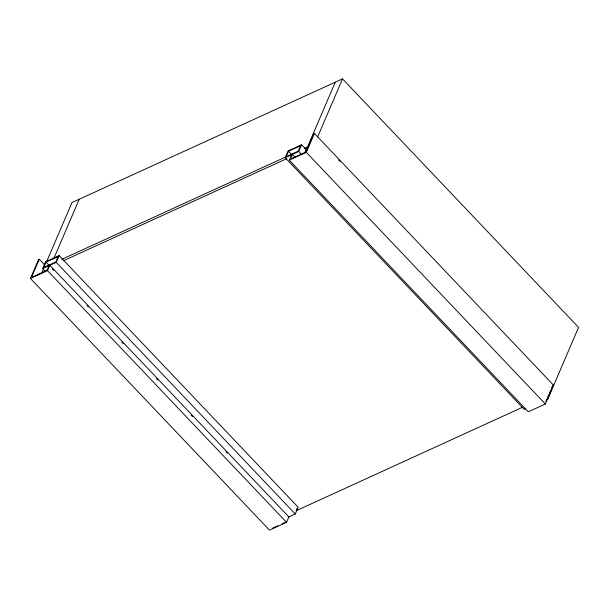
<?xml version="1.0" encoding="UTF-8"?>
<svg xmlns="http://www.w3.org/2000/svg" width="609" height="609" viewBox="0 0 609 609"><rect width="100%" height="100%" fill="white"/><g stroke="black" fill="none" stroke-linecap="round" stroke-linejoin="round"><path stroke-width="0.91" d="M45.31 271.287L42.683 268.531L45.576 261.779L59.134 255.582L298.159 507.236L295.266 513.988L288.856 516.919L286.542 522.324L269.483 530.119L30.45 278.465L38.55 259.563L39.281 259.228L44.518 264.748M39.281 259.228L32.041 276.105L32.916 276.791L45.622 270.982L47.654 268.972L49.101 265.593L42.683 268.531M46.018 262.121L43.703 267.518L55.8 261.992L58.114 256.587L46.018 262.121L49.291 265.57M41.854 272.832L43.711 268.493M46.314 262.418L71.976 202.561L342.524 78.881L578.55 327.376L547.689 399.375M30.45 278.465L47.51 270.662L49.824 265.265L56.241 262.334L59.134 255.582M53.676 258.863L79.231 199.242M525.803 408.601L524.197 409.332L285.164 157.678L288.057 150.925L301.607 144.729L306.852 150.248M288.499 151.268L286.184 156.673L298.281 151.139L300.595 145.741L288.499 151.268L291.772 154.716M301.607 144.729L298.714 151.481L292.305 154.412L290.858 157.792L291.734 158.477L304.439 152.669L306.464 150.651L313.696 133.774L314.427 133.447L553.459 385.101L545.352 404.003L528.292 411.806L289.267 160.144L291.582 154.747L285.164 157.678M305.147 152.463L335.262 82.2M289.267 160.144L306.327 152.349L314.427 133.447M317.609 137.002L342.524 78.881M296.157 510.563L297.146 508.249M545.862 401.468L546.943 398.933M547.666 397.251L548.755 394.716M549.478 393.026L550.559 390.498M551.282 388.808L552.371 386.281M61.836 259.305L286.2 156.734M304.34 148.436L308.664 146.464M63.816 260.568L286.77 158.644M305.779 149.951L307.507 149.167M552.728 385.436L553.459 385.101M296.385 510.646L522.796 407.139M272.794 528.064L277.879 525.742M282.112 523.801L284.654 522.644M338.589 159.977L339.898 161.355M306.327 152.349L545.352 404.003M298.714 151.481L301.333 154.237M292.305 154.412L294.923 157.175M56.241 262.334L295.266 513.988M49.824 265.265L288.856 516.919M52.374 269.041L53.683 270.419M87.079 305.589L88.389 306.966M121.792 342.129L123.102 343.506M156.498 378.669L157.807 380.046M191.211 415.209L192.52 416.594M225.916 451.756L227.226 453.134M47.51 270.662L286.542 522.324"/></g></svg>
